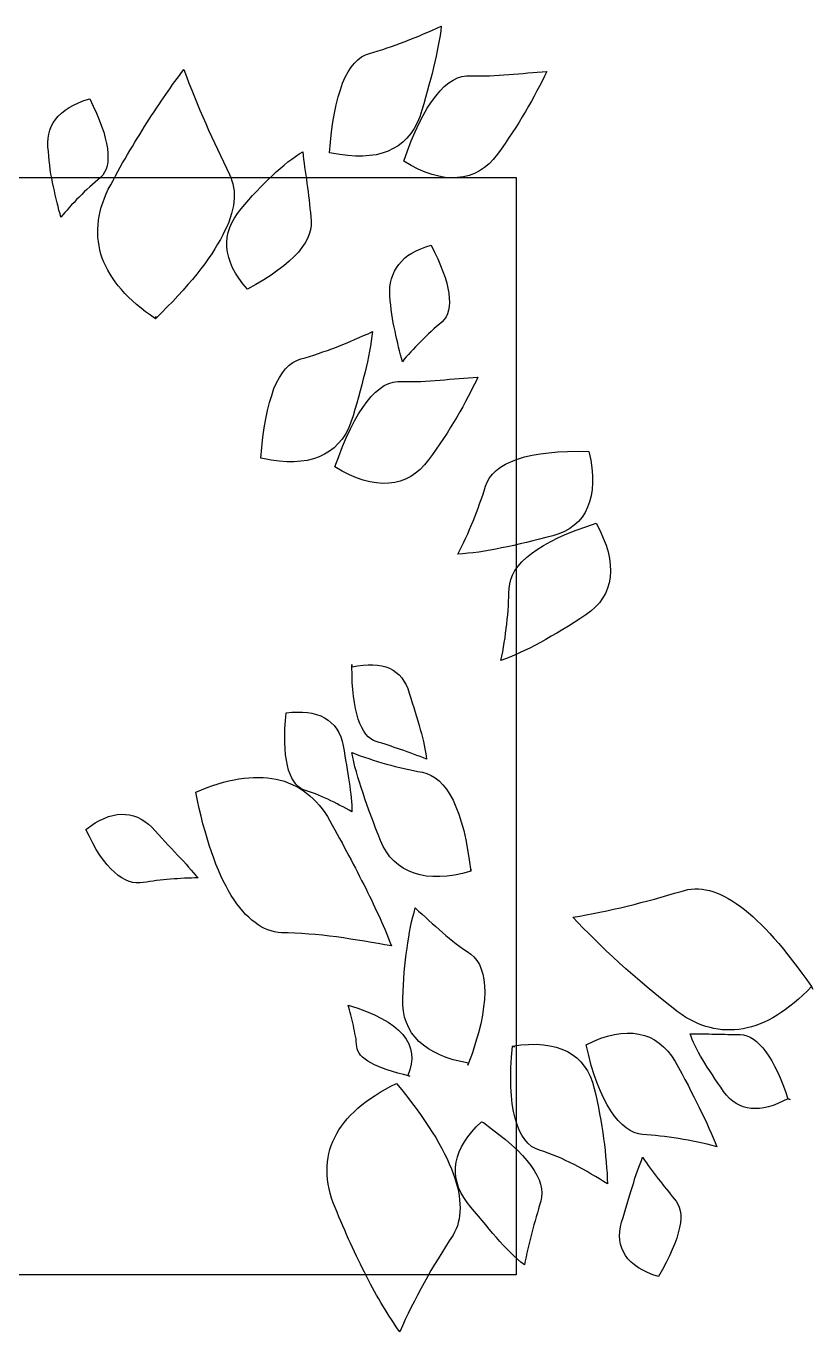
# Model space of a CAD drawing. Extents: x -0.221 to 0.496, y 1.454 to 2.128.
# Drawn here: x 0.137 to 0.496, y 1.514 to 2.11 of the extents above; entities that cross this region are included whole.
import ezdxf

# ---------------------------------------------------------------- set-up
doc = ezdxf.new("R2010")
doc.units = 0
doc.layers.get('0').update_dxf_attribs({"linetype": 'CONTINUOUS'})

msp = doc.modelspace()

# ---------------------------------------------------------------- linework, layer by layer
at = {"color": 0}
for points in [[(0.27581, 2.05183), (0.27581, 2.05183), (0.27627, 2.05673), (0.27674, 2.0614), (0.27736, 2.06575), (0.27806, 2.06988), (0.27884, 2.07369), (0.27977, 2.07727), (0.28078, 2.08053), (0.28179, 2.08357), (0.28296, 2.08621), (0.28428, 2.0887), (0.28568, 2.0908), (0.28716, 2.09267), (0.28872, 2.09422), (0.29043, 2.09547), (0.29222, 2.0964), (0.29408, 2.0971), (0.29408, 2.0971), (0.29603, 2.09764), (0.29805, 2.09827), (0.30007, 2.09889), (0.3021, 2.09959), (0.30412, 2.10029), (0.30622, 2.10099), (0.30824, 2.10177), (0.31034, 2.10254), (0.31244, 2.1034), (0.31446, 2.10418), (0.31656, 2.10503), (0.31858, 2.10597), (0.32068, 2.10682), (0.32271, 2.10776), (0.32473, 2.10861), (0.32675, 2.10954), (0.32675, 2.10954), (0.32652, 2.10744), (0.32621, 2.10527), (0.32582, 2.10301), (0.32535, 2.10068), (0.32488, 2.09827), (0.32442, 2.09578), (0.3238, 2.09321), (0.32325, 2.09064), (0.32255, 2.088), (0.32185, 2.08528), (0.32115, 2.08256), (0.32037, 2.07976), (0.3196, 2.07696), (0.31874, 2.07408), (0.31788, 2.0712), (0.31695, 2.06824), (0.31695, 2.06824), (0.31578, 2.06544), (0.31438, 2.06288), (0.31291, 2.06062), (0.31112, 2.05852), (0.30925, 2.05665), (0.30715, 2.05502), (0.3049, 2.0537), (0.30248, 2.05253), (0.29984, 2.0516), (0.29704, 2.0509), (0.29408, 2.05051), (0.29097, 2.05028), (0.28763, 2.05028), (0.28421, 2.05051), (0.28055, 2.05098), (0.27674, 2.05168), (0.27581, 2.05183)], [(0.19657, 1.97718), (0.19649, 1.97617), (0.19649, 1.97617), (0.19416, 1.97781), (0.19198, 1.97936), (0.18988, 1.98107), (0.18786, 1.98271), (0.18599, 1.98434), (0.18421, 1.98605), (0.18249, 1.98776), (0.18094, 1.98947), (0.17946, 1.99118), (0.17814, 1.99297), (0.17689, 1.99476), (0.17573, 1.99655), (0.17472, 1.99834), (0.17378, 2.00013), (0.17293, 2.00192), (0.17223, 2.00378), (0.17161, 2.00565), (0.17114, 2.00752), (0.17075, 2.00938), (0.17044, 2.01133), (0.17021, 2.01319), (0.17013, 2.01514), (0.17021, 2.01708), (0.17028, 2.01903), (0.17052, 2.02105), (0.17083, 2.023), (0.17129, 2.02502), (0.17176, 2.02704), (0.17246, 2.02906), (0.17316, 2.03108), (0.17402, 2.03311), (0.17495, 2.03521), (0.17495, 2.03521), (0.17604, 2.03723), (0.17713, 2.03925), (0.17822, 2.04127), (0.17931, 2.04322), (0.18039, 2.04524), (0.18148, 2.04718), (0.18265, 2.04905), (0.18374, 2.051), (0.18483, 2.05286), (0.18592, 2.05473), (0.18701, 2.0566), (0.18817, 2.05838), (0.18926, 2.06017), (0.19035, 2.06196), (0.19144, 2.06375), (0.19253, 2.06546), (0.19362, 2.06717), (0.19471, 2.06881), (0.19579, 2.07052), (0.19688, 2.07215), (0.19797, 2.07371), (0.19906, 2.07534), (0.20007, 2.0769), (0.20116, 2.07837), (0.20225, 2.07993), (0.20326, 2.08141), (0.20427, 2.08289), (0.20536, 2.08429), (0.20637, 2.08569), (0.20738, 2.08709), (0.2084, 2.08841), (0.20941, 2.08973), (0.20941, 2.08973), (0.21057, 2.08662), (0.21174, 2.08351), (0.21298, 2.0804), (0.21423, 2.07728), (0.21547, 2.07425), (0.21672, 2.07122), (0.21804, 2.06818), (0.21936, 2.06515), (0.22068, 2.0622), (0.22201, 2.05924), (0.22333, 2.05628), (0.22473, 2.05341), (0.22605, 2.05053), (0.22745, 2.04765), (0.22877, 2.04477), (0.23017, 2.04197), (0.23017, 2.04197), (0.2308, 2.04057), (0.23134, 2.0391), (0.23173, 2.03762), (0.23204, 2.03606), (0.23227, 2.03443), (0.23235, 2.03287), (0.23227, 2.03116), (0.2322, 2.02945), (0.23196, 2.02774), (0.23157, 2.02595), (0.23111, 2.02408), (0.23056, 2.02222), (0.22986, 2.02027), (0.22908, 2.01833), (0.22815, 2.01638), (0.22714, 2.01436), (0.22605, 2.01226), (0.22481, 2.01016), (0.22348, 2.00798), (0.22208, 2.00581), (0.22053, 2.00355), (0.2189, 2.00122), (0.21711, 1.99896), (0.21524, 1.99655), (0.2133, 1.99414), (0.2112, 1.99173), (0.20902, 1.98924), (0.20668, 1.98667), (0.20435, 1.98411), (0.20178, 1.98154), (0.19922, 1.97889), (0.19649, 1.97617), (0.19657, 1.97718)], [(0.30964, 2.04794), (0.30964, 2.04794), (0.31135, 2.05269), (0.31306, 2.0572), (0.31485, 2.0614), (0.31672, 2.06529), (0.31851, 2.06887), (0.32037, 2.07213), (0.32232, 2.07501), (0.32426, 2.07766), (0.32621, 2.07999), (0.32815, 2.08201), (0.33017, 2.08364), (0.33212, 2.08497), (0.33414, 2.08598), (0.33616, 2.0866), (0.33826, 2.08691), (0.34028, 2.08683), (0.34028, 2.08683), (0.34238, 2.08683), (0.34448, 2.08683), (0.34666, 2.08683), (0.34876, 2.08691), (0.35094, 2.08699), (0.35312, 2.08714), (0.3553, 2.0873), (0.35755, 2.08746), (0.35973, 2.08761), (0.36191, 2.08784), (0.36409, 2.088), (0.36626, 2.08823), (0.36844, 2.08839), (0.37054, 2.08854), (0.37272, 2.0887), (0.37482, 2.08886), (0.37482, 2.08886), (0.37381, 2.08668), (0.37272, 2.0845), (0.37155, 2.08224), (0.37039, 2.07999), (0.36914, 2.07766), (0.3679, 2.07532), (0.36657, 2.07299), (0.36517, 2.07058), (0.3637, 2.06817), (0.36222, 2.06575), (0.36074, 2.06334), (0.35911, 2.06093), (0.35747, 2.05844), (0.35584, 2.05603), (0.35413, 2.05354), (0.35234, 2.05113), (0.35234, 2.05113), (0.35047, 2.0488), (0.34853, 2.04678), (0.34643, 2.04507), (0.34417, 2.04359), (0.34184, 2.04234), (0.33943, 2.04141), (0.33686, 2.04079), (0.33414, 2.04048), (0.33142, 2.0404), (0.32854, 2.04063), (0.32558, 2.0411), (0.32255, 2.04188), (0.31944, 2.04297), (0.31625, 2.04437), (0.31298, 2.046), (0.30964, 2.04794)], [(0.16647, 2.07643), (0.16647, 2.07643), (0.16811, 2.07308), (0.16951, 2.0699), (0.17083, 2.06686), (0.17192, 2.06391), (0.17285, 2.06118), (0.17355, 2.05854), (0.17417, 2.05605), (0.17456, 2.05372), (0.17472, 2.05154), (0.17479, 2.04952), (0.17472, 2.04765), (0.17441, 2.04586), (0.17394, 2.04431), (0.17324, 2.04291), (0.17246, 2.04166), (0.17145, 2.04057), (0.17145, 2.04057), (0.17021, 2.03956), (0.16896, 2.03847), (0.16772, 2.03738), (0.16647, 2.0363), (0.16523, 2.03513), (0.16398, 2.03396), (0.16282, 2.0328), (0.16165, 2.03163), (0.16048, 2.03046), (0.15932, 2.02922), (0.15823, 2.02805), (0.15714, 2.02688), (0.15613, 2.02572), (0.15512, 2.02463), (0.15418, 2.02354), (0.15333, 2.02245), (0.15333, 2.02245), (0.15294, 2.02401), (0.15247, 2.02564), (0.15208, 2.02735), (0.15162, 2.02906), (0.15115, 2.03085), (0.15076, 2.03264), (0.15037, 2.03451), (0.14991, 2.03637), (0.14952, 2.03824), (0.14921, 2.04018), (0.14882, 2.04213), (0.14851, 2.04415), (0.14827, 2.04617), (0.14804, 2.04827), (0.14781, 2.0503), (0.14765, 2.0524), (0.14765, 2.0524), (0.14742, 2.0545), (0.14734, 2.05652), (0.14749, 2.05846), (0.14781, 2.06033), (0.14827, 2.06212), (0.14897, 2.06383), (0.14983, 2.06546), (0.15092, 2.06702), (0.15216, 2.0685), (0.15364, 2.0699), (0.15527, 2.07122), (0.15714, 2.07238), (0.15916, 2.07355), (0.16142, 2.07464), (0.16383, 2.07557), (0.16647, 2.07643)], [(0.23834, 1.98963), (0.23834, 1.98963), (0.23834, 1.98963), (0.23632, 1.99212), (0.23445, 1.99461), (0.23297, 1.99702), (0.23165, 1.99943), (0.23064, 2.00184), (0.22986, 2.00417), (0.22932, 2.00651), (0.22901, 2.00884), (0.22901, 2.01109), (0.22916, 2.01335), (0.22963, 2.01553), (0.23033, 2.01778), (0.23126, 2.01996), (0.23243, 2.02206), (0.23383, 2.02416), (0.23546, 2.02626), (0.23546, 2.02626), (0.23725, 2.02828), (0.23896, 2.03031), (0.24075, 2.03233), (0.24262, 2.03427), (0.24441, 2.03614), (0.2462, 2.03801), (0.24798, 2.03972), (0.24977, 2.04151), (0.25156, 2.04314), (0.25335, 2.0447), (0.25514, 2.04617), (0.25685, 2.04765), (0.25864, 2.04897), (0.26027, 2.05014), (0.26198, 2.05131), (0.26362, 2.05232), (0.26362, 2.05232), (0.26385, 2.05061), (0.26401, 2.04882), (0.26424, 2.04703), (0.26447, 2.04524), (0.26471, 2.04337), (0.26502, 2.04158), (0.26525, 2.03972), (0.26549, 2.03785), (0.2658, 2.03598), (0.26603, 2.03404), (0.26626, 2.03217), (0.2665, 2.03023), (0.26673, 2.02836), (0.26689, 2.02642), (0.26712, 2.02455), (0.26727, 2.02261), (0.26727, 2.02261), (0.26751, 2.02066), (0.26743, 2.01872), (0.26712, 2.01677), (0.26657, 2.01475), (0.26572, 2.01273), (0.26463, 2.01071), (0.26323, 2.00868), (0.2616, 2.00658), (0.25965, 2.00456), (0.2574, 2.00246), (0.25491, 2.00036), (0.25218, 1.99826), (0.24915, 1.99608), (0.24581, 1.99398), (0.24223, 1.99181), (0.23834, 1.98963)], [(0.32208, 2.00965), (0.32208, 2.00965), (0.32371, 2.00646), (0.32519, 2.00343), (0.32644, 2.00047), (0.32753, 1.99767), (0.32846, 1.99503), (0.32924, 1.99246), (0.32978, 1.99005), (0.33025, 1.9878), (0.3304, 1.98562), (0.33048, 1.9836), (0.33033, 1.98173), (0.33009, 1.98002), (0.32963, 1.97846), (0.32893, 1.97706), (0.32815, 1.97582), (0.32714, 1.97473), (0.32714, 1.97473), (0.32589, 1.97372), (0.32465, 1.97263), (0.3234, 1.97154), (0.32216, 1.97037), (0.32091, 1.96929), (0.31967, 1.96812), (0.3185, 1.96695), (0.31734, 1.96571), (0.31617, 1.96454), (0.315, 1.96337), (0.31391, 1.96221), (0.31283, 1.96104), (0.31181, 1.95987), (0.3108, 1.95879), (0.30987, 1.9577), (0.30901, 1.95661), (0.30901, 1.95661), (0.30863, 1.95816), (0.30816, 1.9598), (0.30777, 1.96151), (0.3073, 1.96322), (0.30691, 1.96501), (0.30645, 1.9668), (0.30606, 1.96866), (0.30567, 1.97053), (0.30528, 1.9724), (0.30489, 1.97434), (0.3045, 1.97629), (0.30419, 1.97831), (0.30396, 1.98033), (0.30373, 1.98243), (0.30349, 1.98445), (0.30334, 1.98655), (0.30334, 1.98655), (0.30326, 1.98857), (0.30334, 1.9906), (0.30365, 1.99254), (0.30404, 1.99433), (0.30466, 1.99612), (0.30536, 1.99783), (0.30629, 1.99939), (0.30738, 2.00094), (0.30863, 2.00234), (0.31003, 2.00374), (0.31158, 2.00499), (0.31337, 2.00607), (0.31531, 2.00716), (0.31741, 2.0081), (0.31967, 2.00895), (0.32208, 2.00965)], [(0.24446, 1.91258), (0.24446, 1.91258), (0.24492, 1.91748), (0.24539, 1.92215), (0.24601, 1.92651), (0.24671, 1.93063), (0.24749, 1.93444), (0.24842, 1.93802), (0.24944, 1.94128), (0.25045, 1.94432), (0.25161, 1.94696), (0.25294, 1.94945), (0.25434, 1.95155), (0.25581, 1.95342), (0.25737, 1.95497), (0.25908, 1.95622), (0.26087, 1.95715), (0.26274, 1.95785), (0.26274, 1.95785), (0.26468, 1.9584), (0.2667, 1.95902), (0.26872, 1.95964), (0.27075, 1.96034), (0.27277, 1.96104), (0.27487, 1.96174), (0.27689, 1.96252), (0.27899, 1.9633), (0.28109, 1.96415), (0.28311, 1.96493), (0.28521, 1.96579), (0.28724, 1.96672), (0.28934, 1.96757), (0.29136, 1.96851), (0.29338, 1.96936), (0.2954, 1.9703), (0.2954, 1.9703), (0.29517, 1.9682), (0.29486, 1.96602), (0.29447, 1.96376), (0.294, 1.96143), (0.29354, 1.95902), (0.29307, 1.95653), (0.29245, 1.95396), (0.2919, 1.9514), (0.2912, 1.94875), (0.2905, 1.94603), (0.2898, 1.94331), (0.28903, 1.94051), (0.28825, 1.93771), (0.28739, 1.93483), (0.28654, 1.93195), (0.2856, 1.929), (0.2856, 1.929), (0.28444, 1.9262), (0.28304, 1.92363), (0.28156, 1.92137), (0.27977, 1.91927), (0.2779, 1.91741), (0.2758, 1.91577), (0.27355, 1.91445), (0.27114, 1.91328), (0.26849, 1.91235), (0.26569, 1.91165), (0.26274, 1.91126), (0.25962, 1.91103), (0.25628, 1.91103), (0.25286, 1.91126), (0.2492, 1.91173), (0.24539, 1.91243), (0.24446, 1.91258)], [(0.27829, 1.9087), (0.27829, 1.9087), (0.28, 1.91344), (0.28171, 1.91795), (0.2835, 1.92215), (0.28537, 1.92604), (0.28716, 1.92962), (0.28903, 1.93288), (0.29097, 1.93576), (0.29291, 1.93841), (0.29486, 1.94074), (0.2968, 1.94276), (0.29883, 1.9444), (0.30077, 1.94572), (0.30279, 1.94673), (0.30481, 1.94735), (0.30691, 1.94766), (0.30894, 1.94758), (0.30894, 1.94758), (0.31104, 1.94758), (0.31314, 1.94758), (0.31531, 1.94758), (0.31741, 1.94766), (0.31959, 1.94774), (0.32177, 1.9479), (0.32395, 1.94805), (0.3262, 1.94821), (0.32838, 1.94836), (0.33056, 1.9486), (0.33274, 1.94875), (0.33491, 1.94899), (0.33709, 1.94914), (0.33919, 1.9493), (0.34137, 1.94945), (0.34347, 1.94961), (0.34347, 1.94961), (0.34246, 1.94743), (0.34137, 1.94525), (0.3402, 1.943), (0.33904, 1.94074), (0.33779, 1.93841), (0.33655, 1.93607), (0.33523, 1.93374), (0.33383, 1.93133), (0.33235, 1.92892), (0.33087, 1.92651), (0.32939, 1.9241), (0.32776, 1.92168), (0.32613, 1.9192), (0.32449, 1.91678), (0.32278, 1.9143), (0.32099, 1.91188), (0.32099, 1.91188), (0.31913, 1.90955), (0.31718, 1.90753), (0.31508, 1.90582), (0.31283, 1.90434), (0.31049, 1.9031), (0.30808, 1.90216), (0.30551, 1.90154), (0.30279, 1.90123), (0.30007, 1.90115), (0.29719, 1.90138), (0.29424, 1.90185), (0.2912, 1.90263), (0.28809, 1.90372), (0.2849, 1.90512), (0.28164, 1.90675), (0.27829, 1.9087)], [(0.3941, 1.91562), (0.3941, 1.91562), (0.3941, 1.91562), (0.39488, 1.91181), (0.39535, 1.90823), (0.39566, 1.90473), (0.39566, 1.90146), (0.3955, 1.89835), (0.39504, 1.89547), (0.39434, 1.89275), (0.39348, 1.89026), (0.39232, 1.88785), (0.39092, 1.88575), (0.38928, 1.88381), (0.38742, 1.88209), (0.38532, 1.88054), (0.38298, 1.87922), (0.38042, 1.87813), (0.37762, 1.87719), (0.37762, 1.87719), (0.3745, 1.87642), (0.37147, 1.87572), (0.36852, 1.87494), (0.36556, 1.87424), (0.36268, 1.87362), (0.3598, 1.87292), (0.357, 1.87229), (0.35428, 1.87175), (0.35164, 1.87121), (0.34899, 1.87074), (0.34643, 1.87027), (0.34386, 1.86988), (0.34137, 1.86957), (0.33896, 1.86934), (0.33663, 1.86911), (0.33429, 1.86895), (0.33429, 1.86895), (0.33523, 1.87074), (0.33616, 1.87261), (0.33701, 1.87439), (0.33795, 1.87634), (0.3388, 1.87821), (0.33966, 1.88007), (0.34044, 1.88202), (0.34129, 1.88396), (0.34207, 1.88591), (0.34277, 1.88785), (0.34355, 1.88987), (0.34425, 1.89182), (0.34495, 1.89384), (0.34565, 1.89578), (0.34627, 1.89781), (0.34689, 1.89983), (0.34689, 1.89983), (0.34767, 1.90177), (0.34876, 1.90364), (0.35016, 1.90543), (0.35179, 1.90698), (0.35382, 1.90854), (0.35607, 1.90986), (0.35872, 1.91111), (0.36152, 1.9122), (0.3647, 1.91321), (0.36813, 1.91398), (0.37178, 1.91468), (0.37575, 1.91515), (0.37995, 1.91554), (0.38438, 1.9157), (0.38913, 1.91577), (0.3941, 1.91562)], [(0.39745, 1.88295), (0.39745, 1.88295), (0.39745, 1.88295), (0.39916, 1.87953), (0.40064, 1.87626), (0.40188, 1.87307), (0.40282, 1.86996), (0.40344, 1.86693), (0.40383, 1.86397), (0.4039, 1.86117), (0.40375, 1.85845), (0.40328, 1.85588), (0.40258, 1.85339), (0.40157, 1.85098), (0.40033, 1.84881), (0.39885, 1.84671), (0.39698, 1.84468), (0.39496, 1.84289), (0.39263, 1.84118), (0.39263, 1.84118), (0.38998, 1.83939), (0.38734, 1.83768), (0.38469, 1.83605), (0.38213, 1.83449), (0.37948, 1.83294), (0.37692, 1.83146), (0.37443, 1.82998), (0.37194, 1.82866), (0.36945, 1.82734), (0.36712, 1.82609), (0.3647, 1.82501), (0.36245, 1.82392), (0.36019, 1.82291), (0.35809, 1.82197), (0.35599, 1.82119), (0.35397, 1.82042), (0.35397, 1.82042), (0.35436, 1.82244), (0.35475, 1.82446), (0.35514, 1.82656), (0.35545, 1.82866), (0.35584, 1.83076), (0.35607, 1.83286), (0.35638, 1.83496), (0.35662, 1.83706), (0.35685, 1.83916), (0.35708, 1.84126), (0.35724, 1.84328), (0.35739, 1.84538), (0.35747, 1.84741), (0.35763, 1.84935), (0.35763, 1.85129), (0.3577, 1.85324), (0.3577, 1.85324), (0.35794, 1.85534), (0.3584, 1.85736), (0.35918, 1.85938), (0.36035, 1.86141), (0.36175, 1.86343), (0.36346, 1.86537), (0.36556, 1.86732), (0.36789, 1.86918), (0.37054, 1.87105), (0.37342, 1.87292), (0.37668, 1.87471), (0.38026, 1.87642), (0.38407, 1.87813), (0.38827, 1.87984), (0.3927, 1.88139), (0.39745, 1.88295)], [(0.28602, 1.81858), (0.28602, 1.81757), (0.28602, 1.81757), (0.28859, 1.81804), (0.29108, 1.81835), (0.29341, 1.81851), (0.29559, 1.81851), (0.29769, 1.81835), (0.29971, 1.81804), (0.3015, 1.81749), (0.30321, 1.81687), (0.30477, 1.81602), (0.30625, 1.81501), (0.30757, 1.81384), (0.30873, 1.81252), (0.30975, 1.81104), (0.31068, 1.8094), (0.31146, 1.80762), (0.31208, 1.80559), (0.31208, 1.80559), (0.31286, 1.80334), (0.31356, 1.80116), (0.31426, 1.79906), (0.31488, 1.79696), (0.3155, 1.79486), (0.31612, 1.79292), (0.31667, 1.79089), (0.31721, 1.78903), (0.31776, 1.78716), (0.31815, 1.78537), (0.31861, 1.78358), (0.319, 1.78187), (0.31931, 1.78024), (0.31962, 1.7786), (0.31986, 1.77705), (0.32009, 1.77549), (0.32009, 1.77549), (0.31861, 1.77604), (0.31706, 1.77666), (0.31558, 1.7772), (0.3141, 1.77775), (0.31262, 1.77829), (0.31115, 1.77884), (0.30967, 1.77938), (0.30819, 1.77985), (0.30679, 1.78039), (0.30531, 1.78086), (0.30391, 1.78133), (0.30251, 1.78179), (0.30111, 1.78226), (0.29971, 1.78273), (0.29839, 1.78312), (0.29707, 1.7835), (0.29707, 1.7835), (0.29582, 1.78397), (0.29458, 1.78475), (0.29341, 1.78568), (0.2924, 1.78685), (0.29139, 1.78825), (0.29053, 1.78988), (0.28968, 1.79175), (0.2889, 1.79377), (0.28828, 1.7961), (0.28766, 1.79852), (0.28719, 1.80124), (0.2868, 1.80412), (0.28641, 1.80715), (0.28618, 1.81042), (0.2861, 1.81392), (0.28602, 1.81757), (0.28602, 1.81858)], [(0.256, 1.79657), (0.256, 1.79657), (0.256, 1.79657), (0.25857, 1.79688), (0.26106, 1.79696), (0.26347, 1.79696), (0.26572, 1.79673), (0.26782, 1.79642), (0.26984, 1.79587), (0.27179, 1.79517), (0.2735, 1.79432), (0.27513, 1.7933), (0.27661, 1.79206), (0.27793, 1.79074), (0.2791, 1.78918), (0.28011, 1.78755), (0.28097, 1.78568), (0.28159, 1.78366), (0.28206, 1.78148), (0.28206, 1.78148), (0.28244, 1.77923), (0.28276, 1.77705), (0.28314, 1.77495), (0.28353, 1.77285), (0.28384, 1.77083), (0.28416, 1.7688), (0.28447, 1.76686), (0.28478, 1.76499), (0.28501, 1.76313), (0.28524, 1.76134), (0.28548, 1.75955), (0.28571, 1.75784), (0.28579, 1.7562), (0.28594, 1.75457), (0.28602, 1.75302), (0.28602, 1.75146), (0.28602, 1.75146), (0.2847, 1.75224), (0.28338, 1.75294), (0.28198, 1.75372), (0.28058, 1.75442), (0.27926, 1.75512), (0.27786, 1.75582), (0.27646, 1.75652), (0.27506, 1.75722), (0.27358, 1.75784), (0.27218, 1.75846), (0.27078, 1.75908), (0.26946, 1.75963), (0.26806, 1.76017), (0.26666, 1.76064), (0.26533, 1.7611), (0.26401, 1.76149), (0.26401, 1.76149), (0.26277, 1.76212), (0.26152, 1.76305), (0.26043, 1.76414), (0.2595, 1.76538), (0.25864, 1.76686), (0.25787, 1.76857), (0.25717, 1.77052), (0.25662, 1.77262), (0.25616, 1.77495), (0.25577, 1.77744), (0.25553, 1.78016), (0.25538, 1.78304), (0.25538, 1.78615), (0.25546, 1.78942), (0.25569, 1.79292), (0.256, 1.79657)], [(0.34016, 1.7254), (0.34016, 1.72439), (0.34016, 1.72439), (0.33642, 1.72338), (0.33285, 1.72268), (0.32942, 1.72214), (0.32608, 1.72198), (0.32297, 1.72198), (0.31993, 1.72221), (0.31706, 1.72276), (0.31433, 1.72354), (0.31177, 1.72455), (0.30943, 1.72579), (0.30726, 1.72727), (0.30523, 1.72906), (0.30337, 1.731), (0.30173, 1.73326), (0.30033, 1.73567), (0.29909, 1.73839), (0.29909, 1.73839), (0.298, 1.74119), (0.29683, 1.74399), (0.29582, 1.74672), (0.29481, 1.74952), (0.2938, 1.75216), (0.29279, 1.7548), (0.29193, 1.75745), (0.29108, 1.76002), (0.29022, 1.7625), (0.28944, 1.76492), (0.28874, 1.76733), (0.28804, 1.76974), (0.28742, 1.77199), (0.28688, 1.77425), (0.28641, 1.77643), (0.28602, 1.77853), (0.28602, 1.77853), (0.28789, 1.77775), (0.28983, 1.77705), (0.29178, 1.77635), (0.29372, 1.77573), (0.29567, 1.77503), (0.29769, 1.7744), (0.29971, 1.77386), (0.30173, 1.77324), (0.30376, 1.77269), (0.30578, 1.77215), (0.3078, 1.77168), (0.3099, 1.77122), (0.31192, 1.77075), (0.31402, 1.77028), (0.31605, 1.76989), (0.31815, 1.7695), (0.31815, 1.7695), (0.32017, 1.76896), (0.32211, 1.7681), (0.32398, 1.76702), (0.32577, 1.76554), (0.32748, 1.76383), (0.32911, 1.76173), (0.33067, 1.75939), (0.33215, 1.75675), (0.33347, 1.75372), (0.33471, 1.75045), (0.33588, 1.74687), (0.33697, 1.74298), (0.3379, 1.73878), (0.33876, 1.73435), (0.33953, 1.72953), (0.34016, 1.72439), (0.34016, 1.7254)], [(0.21485, 1.76048), (0.21485, 1.76048), (0.21485, 1.76048), (0.2175, 1.76157), (0.22007, 1.7625), (0.22255, 1.76344), (0.22504, 1.76422), (0.22753, 1.76492), (0.22987, 1.76554), (0.23228, 1.766), (0.23453, 1.76647), (0.23687, 1.76678), (0.23904, 1.76702), (0.24122, 1.76717), (0.2434, 1.76717), (0.2455, 1.76709), (0.24752, 1.76694), (0.24954, 1.7667), (0.25149, 1.76632), (0.25336, 1.76593), (0.25522, 1.76538), (0.25701, 1.76468), (0.2588, 1.76398), (0.26051, 1.76313), (0.26214, 1.76219), (0.26378, 1.76118), (0.26533, 1.76002), (0.26681, 1.75877), (0.26829, 1.75745), (0.26969, 1.75605), (0.27109, 1.75449), (0.27241, 1.75286), (0.27366, 1.75115), (0.27482, 1.74936), (0.27599, 1.74742), (0.27599, 1.74742), (0.27708, 1.74539), (0.27824, 1.74329), (0.27933, 1.74127), (0.28042, 1.73933), (0.28151, 1.7373), (0.28252, 1.73536), (0.28361, 1.73341), (0.28462, 1.73147), (0.28563, 1.72953), (0.28664, 1.72766), (0.28766, 1.72579), (0.28859, 1.72393), (0.28952, 1.72206), (0.29046, 1.72019), (0.29139, 1.7184), (0.29232, 1.71661), (0.29318, 1.71483), (0.29403, 1.71311), (0.29489, 1.71133), (0.29574, 1.70961), (0.29652, 1.7079), (0.2973, 1.70627), (0.29808, 1.70456), (0.29886, 1.70293), (0.29956, 1.70129), (0.30026, 1.69966), (0.30096, 1.69803), (0.30166, 1.69647), (0.30228, 1.69491), (0.3029, 1.69336), (0.30352, 1.6918), (0.30407, 1.69033), (0.30407, 1.69033), (0.30103, 1.69087), (0.298, 1.69141), (0.29489, 1.69196), (0.2917, 1.6925), (0.28859, 1.69305), (0.2854, 1.69351), (0.28221, 1.69398), (0.27902, 1.69445), (0.27583, 1.69484), (0.27264, 1.69523), (0.26946, 1.69554), (0.26634, 1.69577), (0.26316, 1.696), (0.26004, 1.69616), (0.25701, 1.69631), (0.25398, 1.69631), (0.25398, 1.69631), (0.25242, 1.69647), (0.25079, 1.69678), (0.24923, 1.69717), (0.24776, 1.69764), (0.2462, 1.69834), (0.24472, 1.69911), (0.24324, 1.69997), (0.24184, 1.70098), (0.24037, 1.70215), (0.23897, 1.70339), (0.23757, 1.70471), (0.23624, 1.70619), (0.23492, 1.70783), (0.2336, 1.70954), (0.23228, 1.7114), (0.23103, 1.71335), (0.22979, 1.71545), (0.22862, 1.71763), (0.22738, 1.71996), (0.22629, 1.72237), (0.22512, 1.72494), (0.22403, 1.72758), (0.22302, 1.73038), (0.22193, 1.73326), (0.22092, 1.73621), (0.21999, 1.7394), (0.21905, 1.74259), (0.21812, 1.74594), (0.21727, 1.74944), (0.21641, 1.75302), (0.21563, 1.75667), (0.21485, 1.76048)], [(0.16476, 1.74345), (0.16476, 1.74345), (0.16476, 1.74345), (0.16686, 1.745), (0.16889, 1.7464), (0.17099, 1.74757), (0.17301, 1.7485), (0.17503, 1.74928), (0.17698, 1.74983), (0.179, 1.75022), (0.18094, 1.75037), (0.18281, 1.75029), (0.18468, 1.75006), (0.18647, 1.74959), (0.18825, 1.74897), (0.18997, 1.74812), (0.19168, 1.7471), (0.19323, 1.74586), (0.19479, 1.74446), (0.19479, 1.74446), (0.19627, 1.74275), (0.19782, 1.74111), (0.1993, 1.73948), (0.20078, 1.73793), (0.20225, 1.73629), (0.20373, 1.73481), (0.20513, 1.73326), (0.20653, 1.73178), (0.20785, 1.73038), (0.20918, 1.72898), (0.21042, 1.72758), (0.21159, 1.72626), (0.21275, 1.72494), (0.21384, 1.72369), (0.21493, 1.72253), (0.21587, 1.72136), (0.21587, 1.72136), (0.21439, 1.72136), (0.21283, 1.72128), (0.21128, 1.72128), (0.20972, 1.7212), (0.20809, 1.72113), (0.20653, 1.72097), (0.20498, 1.72089), (0.20334, 1.72074), (0.20171, 1.72058), (0.20015, 1.72043), (0.1986, 1.72027), (0.19697, 1.72011), (0.19541, 1.71988), (0.19385, 1.71973), (0.1923, 1.71949), (0.19082, 1.71934), (0.19082, 1.71934), (0.18927, 1.7191), (0.18771, 1.7191), (0.18615, 1.71926), (0.18452, 1.71973), (0.18281, 1.72043), (0.18118, 1.72136), (0.17947, 1.72253), (0.17783, 1.72393), (0.17612, 1.72548), (0.17441, 1.72735), (0.17278, 1.72945), (0.17107, 1.73178), (0.16943, 1.73435), (0.16788, 1.73715), (0.16632, 1.74018), (0.16476, 1.74345)], [(0.49618, 1.67065), (0.49556, 1.67181), (0.49556, 1.67181), (0.49362, 1.66979), (0.49159, 1.66792), (0.48965, 1.66614), (0.4877, 1.66442), (0.48568, 1.66287), (0.48374, 1.66139), (0.48179, 1.66007), (0.47985, 1.65875), (0.4779, 1.65766), (0.47588, 1.65657), (0.47394, 1.65564), (0.47207, 1.65486), (0.47013, 1.65416), (0.46818, 1.65354), (0.46624, 1.65299), (0.46437, 1.6526), (0.46243, 1.65229), (0.46048, 1.65214), (0.45861, 1.65206), (0.45675, 1.65206), (0.45488, 1.65214), (0.45294, 1.65237), (0.45107, 1.65268), (0.44928, 1.65315), (0.44741, 1.65369), (0.44555, 1.65431), (0.44376, 1.65501), (0.44189, 1.65587), (0.4401, 1.6568), (0.43831, 1.65781), (0.43653, 1.65898), (0.43474, 1.66022), (0.43474, 1.66022), (0.43108, 1.6631), (0.4275, 1.6659), (0.42408, 1.6687), (0.42066, 1.67158), (0.41731, 1.67438), (0.41412, 1.67718), (0.41094, 1.67998), (0.4079, 1.6827), (0.40495, 1.68543), (0.40199, 1.68815), (0.39927, 1.69079), (0.39655, 1.69344), (0.39398, 1.696), (0.39141, 1.69849), (0.38908, 1.70106), (0.38675, 1.70347), (0.38675, 1.70347), (0.38986, 1.70394), (0.39289, 1.70448), (0.396, 1.7051), (0.39911, 1.70573), (0.40222, 1.70635), (0.40534, 1.70705), (0.40845, 1.70775), (0.41156, 1.70853), (0.41467, 1.7093), (0.41778, 1.71008), (0.42089, 1.71086), (0.42392, 1.71171), (0.42696, 1.71257), (0.43007, 1.71343), (0.43303, 1.71436), (0.43606, 1.71521), (0.43606, 1.71521), (0.43761, 1.71568), (0.43917, 1.71607), (0.44073, 1.7163), (0.44236, 1.71638), (0.44399, 1.71638), (0.44563, 1.71623), (0.44726, 1.71599), (0.44897, 1.7156), (0.4506, 1.71514), (0.45231, 1.71451), (0.4541, 1.71381), (0.45581, 1.71296), (0.4576, 1.71195), (0.45939, 1.71094), (0.46126, 1.70969), (0.46313, 1.70837), (0.46499, 1.70697), (0.46686, 1.70541), (0.46873, 1.70378), (0.47067, 1.70199), (0.47261, 1.70013), (0.47464, 1.6981), (0.47658, 1.696), (0.4786, 1.69375), (0.48063, 1.69141), (0.48273, 1.68893), (0.48483, 1.68636), (0.48693, 1.68364), (0.48903, 1.68084), (0.4912, 1.67796), (0.49338, 1.67492), (0.49556, 1.67181), (0.49618, 1.67065)], [(0.33891, 1.63596), (0.33922, 1.63689), (0.33922, 1.63689), (0.33565, 1.63767), (0.33222, 1.63852), (0.32903, 1.63954), (0.32608, 1.6407), (0.32336, 1.64202), (0.32087, 1.6435), (0.31861, 1.64514), (0.31659, 1.64685), (0.3148, 1.64879), (0.31325, 1.65081), (0.31192, 1.65299), (0.31083, 1.6554), (0.31006, 1.65789), (0.30951, 1.66061), (0.3092, 1.66341), (0.3092, 1.66645), (0.3092, 1.66645), (0.30936, 1.66956), (0.30951, 1.67251), (0.30967, 1.67547), (0.3099, 1.67835), (0.31021, 1.68122), (0.31045, 1.68395), (0.31076, 1.68667), (0.31115, 1.68931), (0.31153, 1.6918), (0.31192, 1.69429), (0.31231, 1.6967), (0.31278, 1.69904), (0.31325, 1.70129), (0.31379, 1.70355), (0.31433, 1.70565), (0.31488, 1.70767), (0.31488, 1.70767), (0.31643, 1.70619), (0.31799, 1.70479), (0.31955, 1.70339), (0.3211, 1.70191), (0.32266, 1.70051), (0.32421, 1.69919), (0.32577, 1.69779), (0.32732, 1.69647), (0.32888, 1.69515), (0.33043, 1.69383), (0.33207, 1.6925), (0.33362, 1.69126), (0.33526, 1.69009), (0.33689, 1.68893), (0.33852, 1.68776), (0.34016, 1.68667), (0.34016, 1.68667), (0.34163, 1.68535), (0.34296, 1.68371), (0.34412, 1.68193), (0.34498, 1.67982), (0.34568, 1.67749), (0.34622, 1.675), (0.34646, 1.6722), (0.34661, 1.66925), (0.34646, 1.66598), (0.34607, 1.66256), (0.34552, 1.65882), (0.34475, 1.65486), (0.34366, 1.65074), (0.34241, 1.64638), (0.34093, 1.64171), (0.33922, 1.63689), (0.33891, 1.63596)], [(0.31247, 1.63106), (0.31247, 1.63106), (0.30959, 1.63176), (0.30695, 1.63238), (0.30446, 1.63316), (0.30212, 1.63386), (0.30002, 1.63464), (0.29808, 1.63541), (0.29629, 1.63619), (0.29466, 1.63705), (0.29326, 1.6379), (0.29201, 1.63876), (0.29092, 1.63969), (0.28999, 1.64055), (0.28929, 1.64148), (0.28874, 1.64249), (0.28836, 1.64342), (0.2882, 1.64444), (0.2882, 1.64444), (0.28812, 1.6456), (0.28797, 1.64685), (0.28789, 1.64801), (0.28766, 1.64926), (0.28742, 1.6505), (0.28719, 1.65167), (0.28696, 1.65291), (0.28672, 1.65416), (0.28641, 1.65532), (0.2861, 1.65649), (0.28579, 1.65774), (0.28548, 1.6589), (0.28517, 1.65999), (0.28486, 1.66116), (0.28462, 1.66225), (0.28431, 1.66334), (0.28431, 1.66334), (0.28867, 1.66201), (0.29263, 1.66054), (0.29629, 1.65898), (0.29956, 1.65735), (0.30251, 1.65564), (0.30508, 1.65377), (0.30733, 1.6519), (0.30928, 1.64996), (0.31076, 1.64786), (0.31192, 1.64576), (0.31278, 1.6435), (0.31325, 1.64125), (0.3134, 1.63884), (0.31309, 1.63642), (0.31247, 1.63394), (0.31153, 1.63137), (0.31247, 1.63106)], [(0.39281, 1.64529), (0.39281, 1.64529), (0.39281, 1.64529), (0.39624, 1.64692), (0.3995, 1.64825), (0.40261, 1.64926), (0.40572, 1.65004), (0.40868, 1.6505), (0.41148, 1.65066), (0.4142, 1.65058), (0.41685, 1.65019), (0.41934, 1.64957), (0.42167, 1.64871), (0.42392, 1.64755), (0.4261, 1.64607), (0.42813, 1.64436), (0.42999, 1.64241), (0.43178, 1.64024), (0.43341, 1.63775), (0.43341, 1.63775), (0.43489, 1.63495), (0.43637, 1.63222), (0.43785, 1.6295), (0.43925, 1.62686), (0.44057, 1.62421), (0.44189, 1.62165), (0.44314, 1.61908), (0.44438, 1.61667), (0.44555, 1.61418), (0.44671, 1.61185), (0.4478, 1.60951), (0.44881, 1.60726), (0.44975, 1.605), (0.45068, 1.6029), (0.45161, 1.6008), (0.45239, 1.59878), (0.45239, 1.59878), (0.45021, 1.5994), (0.44804, 1.59995), (0.44586, 1.60049), (0.44368, 1.60096), (0.44143, 1.60142), (0.43925, 1.60181), (0.43715, 1.6022), (0.43497, 1.60259), (0.43279, 1.6029), (0.43069, 1.60313), (0.42859, 1.60345), (0.42649, 1.60368), (0.42447, 1.60391), (0.42245, 1.60407), (0.4205, 1.6043), (0.41856, 1.60446), (0.41856, 1.60446), (0.41669, 1.60477), (0.41475, 1.60539), (0.41288, 1.60625), (0.41109, 1.60741), (0.40922, 1.60897), (0.40744, 1.61076), (0.40572, 1.61278), (0.40409, 1.61519), (0.40238, 1.61791), (0.40082, 1.62087), (0.39935, 1.62414), (0.39787, 1.62779), (0.39647, 1.63168), (0.39515, 1.63588), (0.39398, 1.64047), (0.39281, 1.64529)], [(0.48576, 1.6204), (0.48483, 1.62071), (0.48483, 1.62071), (0.48249, 1.61955), (0.48024, 1.61854), (0.47806, 1.61768), (0.47596, 1.61706), (0.47386, 1.61659), (0.47184, 1.61628), (0.46989, 1.6162), (0.46803, 1.61628), (0.46616, 1.61659), (0.46445, 1.61706), (0.46274, 1.61776), (0.46118, 1.61861), (0.45963, 1.61962), (0.45815, 1.62087), (0.45683, 1.62235), (0.4555, 1.62398), (0.4555, 1.62398), (0.45418, 1.62592), (0.45286, 1.62787), (0.45154, 1.62974), (0.45037, 1.6316), (0.44913, 1.63339), (0.44804, 1.6351), (0.44695, 1.63689), (0.44594, 1.63852), (0.445, 1.64016), (0.44407, 1.64179), (0.44321, 1.64335), (0.44251, 1.64482), (0.44181, 1.6463), (0.44119, 1.6477), (0.44073, 1.64902), (0.44026, 1.65035), (0.44026, 1.65035), (0.44166, 1.65035), (0.44298, 1.65035), (0.44446, 1.65035), (0.44586, 1.65027), (0.44726, 1.65027), (0.44874, 1.65027), (0.45014, 1.65019), (0.45161, 1.65019), (0.45309, 1.65011), (0.45457, 1.65011), (0.45597, 1.65011), (0.45745, 1.65004), (0.45885, 1.65004), (0.46025, 1.65004), (0.46165, 1.64996), (0.46305, 1.64996), (0.46305, 1.64996), (0.4646, 1.6498), (0.46608, 1.64934), (0.46756, 1.64871), (0.46904, 1.64786), (0.47051, 1.64677), (0.47191, 1.64545), (0.47331, 1.64389), (0.47471, 1.6421), (0.47611, 1.64016), (0.47744, 1.63798), (0.47868, 1.63557), (0.48, 1.633), (0.48125, 1.6302), (0.48249, 1.62725), (0.48366, 1.62406), (0.48483, 1.62071), (0.48576, 1.6204)], [(0.36015, 1.64436), (0.35921, 1.64467), (0.35921, 1.64467), (0.36302, 1.64521), (0.3666, 1.64545), (0.37002, 1.64552), (0.37329, 1.64529), (0.37632, 1.6449), (0.37912, 1.6442), (0.38177, 1.64335), (0.38426, 1.64226), (0.38644, 1.64094), (0.38854, 1.63938), (0.39032, 1.63759), (0.39196, 1.63557), (0.39344, 1.63339), (0.39468, 1.63098), (0.39569, 1.62834), (0.39647, 1.62546), (0.39647, 1.62546), (0.39717, 1.6225), (0.39779, 1.61962), (0.39841, 1.61667), (0.39896, 1.61379), (0.3995, 1.61091), (0.39997, 1.60811), (0.40036, 1.60531), (0.40075, 1.60259), (0.40114, 1.59979), (0.40145, 1.59715), (0.40168, 1.5945), (0.40199, 1.59186), (0.40215, 1.58929), (0.40238, 1.5868), (0.40246, 1.58439), (0.40261, 1.58198), (0.40261, 1.58198), (0.40075, 1.58307), (0.39888, 1.58423), (0.39701, 1.58532), (0.39507, 1.58641), (0.3932, 1.5875), (0.39126, 1.58859), (0.38931, 1.58968), (0.38737, 1.59069), (0.38542, 1.5917), (0.3834, 1.59263), (0.38146, 1.59357), (0.37951, 1.59442), (0.37749, 1.5952), (0.37555, 1.5959), (0.37352, 1.5966), (0.37158, 1.59722), (0.37158, 1.59722), (0.36964, 1.598), (0.36792, 1.59901), (0.36629, 1.60041), (0.36481, 1.60212), (0.36349, 1.60407), (0.36232, 1.6064), (0.36131, 1.60897), (0.36038, 1.61185), (0.35968, 1.61496), (0.35913, 1.61838), (0.35875, 1.62211), (0.35851, 1.62608), (0.35843, 1.63036), (0.35851, 1.63487), (0.35882, 1.63961), (0.35921, 1.64467), (0.36015, 1.64436)], [(0.30632, 1.62771), (0.30632, 1.62771), (0.30873, 1.62476), (0.31107, 1.62188), (0.31325, 1.619), (0.31535, 1.6162), (0.31729, 1.61348), (0.31916, 1.61076), (0.32095, 1.60811), (0.32266, 1.60555), (0.32421, 1.60298), (0.32561, 1.60049), (0.32701, 1.59808), (0.32826, 1.59567), (0.32942, 1.59333), (0.33043, 1.591), (0.33137, 1.58882), (0.33222, 1.58665), (0.33292, 1.58447), (0.33362, 1.58237), (0.33409, 1.58035), (0.33456, 1.5784), (0.33487, 1.57646), (0.3351, 1.57459), (0.33526, 1.57272), (0.33533, 1.57093), (0.33526, 1.56922), (0.3351, 1.56751), (0.33487, 1.56596), (0.33448, 1.56432), (0.33409, 1.56285), (0.33355, 1.56137), (0.33285, 1.55997), (0.33215, 1.55857), (0.33215, 1.55857), (0.33043, 1.55592), (0.32872, 1.55328), (0.32701, 1.55056), (0.3253, 1.54783), (0.32367, 1.54511), (0.32203, 1.54239), (0.32048, 1.53959), (0.31892, 1.53687), (0.31737, 1.53407), (0.31589, 1.53127), (0.31449, 1.52847), (0.31301, 1.52567), (0.31169, 1.52287), (0.31037, 1.52007), (0.30912, 1.51727), (0.30788, 1.51447), (0.30788, 1.51447), (0.30687, 1.51587), (0.30593, 1.51727), (0.30492, 1.51867), (0.30399, 1.52014), (0.30306, 1.52162), (0.30205, 1.52318), (0.30111, 1.52473), (0.30018, 1.52629), (0.29917, 1.52792), (0.29823, 1.52956), (0.2973, 1.53119), (0.29637, 1.53282), (0.29543, 1.53453), (0.2945, 1.53624), (0.29357, 1.53803), (0.29263, 1.53982), (0.2917, 1.54161), (0.29077, 1.5434), (0.28991, 1.54527), (0.28898, 1.54713), (0.28804, 1.549), (0.28719, 1.55094), (0.28626, 1.55289), (0.2854, 1.55483), (0.28447, 1.55678), (0.28361, 1.5588), (0.28276, 1.56075), (0.28182, 1.56277), (0.28097, 1.56487), (0.28011, 1.56689), (0.27926, 1.56899), (0.2784, 1.57109), (0.2784, 1.57109), (0.27754, 1.57327), (0.27677, 1.57545), (0.27614, 1.57762), (0.2756, 1.57972), (0.27521, 1.58182), (0.2749, 1.58392), (0.27474, 1.58595), (0.27467, 1.58797), (0.27474, 1.58999), (0.2749, 1.59193), (0.27513, 1.59388), (0.27552, 1.59575), (0.27599, 1.59761), (0.27661, 1.59948), (0.27731, 1.60127), (0.27817, 1.60306), (0.2791, 1.60485), (0.28011, 1.60656), (0.28128, 1.60827), (0.2826, 1.60998), (0.28392, 1.61161), (0.2854, 1.61325), (0.28703, 1.6148), (0.28874, 1.61636), (0.29053, 1.61791), (0.29248, 1.61939), (0.2945, 1.62087), (0.29668, 1.62227), (0.29893, 1.62367), (0.30127, 1.62507), (0.30376, 1.62639), (0.30632, 1.62771)], [(0.34599, 1.60982), (0.34599, 1.60982), (0.34957, 1.60718), (0.35291, 1.60461), (0.35602, 1.60212), (0.3589, 1.59963), (0.36147, 1.59722), (0.36372, 1.59489), (0.36582, 1.59256), (0.36761, 1.5903), (0.36909, 1.58805), (0.37034, 1.58587), (0.37135, 1.58377), (0.37205, 1.58175), (0.37244, 1.57972), (0.37259, 1.57778), (0.37251, 1.57591), (0.37212, 1.57405), (0.37212, 1.57405), (0.37158, 1.57226), (0.37111, 1.57047), (0.37057, 1.56868), (0.37002, 1.56689), (0.36956, 1.56502), (0.36901, 1.56323), (0.36855, 1.56145), (0.36808, 1.55966), (0.36761, 1.55779), (0.36715, 1.556), (0.36668, 1.55413), (0.36621, 1.55234), (0.36582, 1.55048), (0.36544, 1.54861), (0.36505, 1.54682), (0.36474, 1.54496), (0.36474, 1.54496), (0.3631, 1.54628), (0.36155, 1.5476), (0.35991, 1.54908), (0.35836, 1.55063), (0.35672, 1.55227), (0.35517, 1.5539), (0.35353, 1.55569), (0.3519, 1.55748), (0.35027, 1.55935), (0.34863, 1.56129), (0.347, 1.56323), (0.34537, 1.56518), (0.34366, 1.5672), (0.34195, 1.5693), (0.34023, 1.57132), (0.33852, 1.57342), (0.33852, 1.57342), (0.33697, 1.57568), (0.33565, 1.57801), (0.33463, 1.58027), (0.33393, 1.5826), (0.33347, 1.58486), (0.33323, 1.58719), (0.33323, 1.58952), (0.33355, 1.59186), (0.33409, 1.59419), (0.33495, 1.59645), (0.33603, 1.59878), (0.33736, 1.60111), (0.33891, 1.60337), (0.3407, 1.60562), (0.34272, 1.60788), (0.34506, 1.61013), (0.34599, 1.60982)], [(0.42579, 1.53967), (0.42579, 1.53967), (0.42579, 1.53967), (0.42322, 1.54052), (0.42081, 1.54146), (0.41864, 1.54254), (0.41661, 1.54371), (0.41482, 1.54496), (0.41327, 1.54628), (0.41187, 1.54776), (0.41078, 1.54931), (0.40977, 1.55094), (0.40907, 1.55266), (0.40852, 1.55445), (0.40821, 1.55623), (0.40806, 1.55818), (0.40814, 1.5602), (0.40845, 1.5623), (0.40899, 1.5644), (0.40899, 1.5644), (0.40961, 1.56658), (0.41024, 1.56868), (0.41086, 1.57078), (0.41148, 1.57288), (0.4121, 1.5749), (0.41272, 1.57692), (0.41327, 1.57887), (0.41389, 1.58073), (0.41451, 1.5826), (0.41506, 1.58447), (0.41568, 1.58618), (0.41622, 1.58789), (0.41685, 1.58952), (0.41739, 1.59108), (0.41801, 1.59263), (0.41856, 1.59403), (0.41856, 1.59403), (0.41941, 1.59279), (0.42027, 1.59155), (0.42112, 1.5903), (0.42206, 1.58906), (0.42291, 1.58781), (0.42385, 1.58665), (0.42478, 1.5854), (0.42571, 1.58423), (0.42665, 1.58299), (0.42758, 1.58182), (0.42844, 1.58066), (0.42937, 1.57949), (0.4303, 1.5784), (0.43116, 1.57731), (0.43209, 1.57622), (0.43295, 1.57513), (0.43295, 1.57513), (0.43388, 1.57397), (0.43466, 1.57272), (0.43528, 1.57125), (0.43567, 1.56969), (0.4359, 1.56798), (0.4359, 1.56611), (0.43575, 1.56409), (0.43536, 1.56199), (0.43481, 1.55966), (0.43411, 1.55725), (0.43318, 1.55468), (0.43209, 1.55196), (0.43077, 1.54908), (0.42929, 1.54612), (0.42766, 1.54293), (0.42579, 1.53967)]]:
    msp.add_lwpolyline(points, dxfattribs=at)
msp.add_lwpolyline([(-0.13914, 1.54051), (-0.13914, 2.04051), (0.36086, 2.04051), (0.36086, 1.54051)], close=True, dxfattribs=at)

doc.saveas('drawing.dxf')
